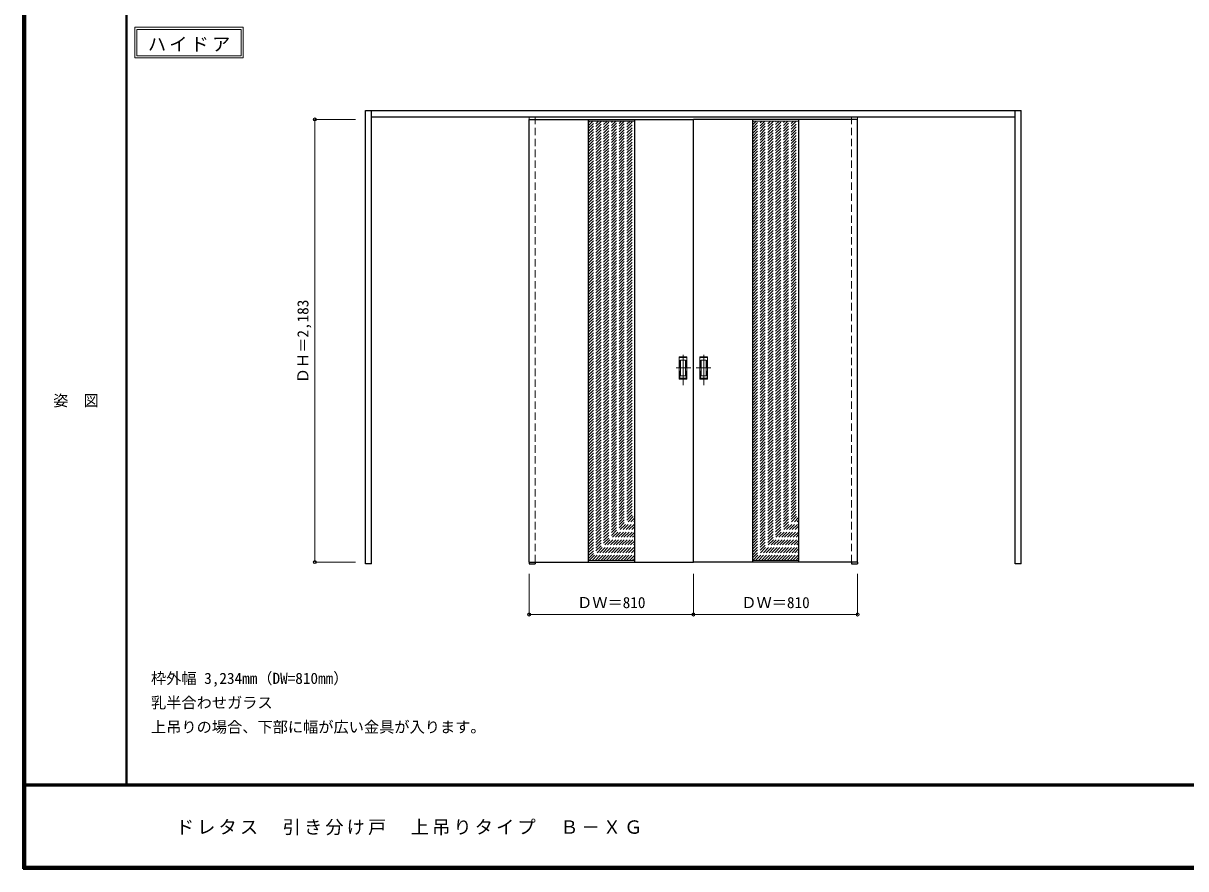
# Model space of a CAD drawing. Units: millimetres, scale not verified. Extents: x -6000 to 5700, y -4307 to 4175.
# Drawn here: x -6000 to -267, y -4205 to -36 of the extents above; entities that cross this region are included whole.
import ezdxf
from ezdxf.enums import TextEntityAlignment as Align

# ---------------------------------------------------------------- set-up
doc = ezdxf.new("R2010")
doc.units = ezdxf.units.MM
doc.header["$LTSCALE"] = 30
doc.header["$PDMODE"] = 32
doc.header["$PDSIZE"] = 15
doc.linetypes.add('CHAIN1', pattern=[8, 5, -1, 1, -1])
doc.linetypes.add('DASHED1', pattern=[1.8, 1.2, -0.6])
for name, color, linetype, lineweight in [('0-2_扉', 3, 'Continuous', 25), ('0-4_枠', 3, 'Continuous', 25), ('0-6_引手', 7, 'Continuous', 18), ('0-A_文字', 7, 'Continuous', 18), ('0-B_寸法', 7, 'Continuous', 9), ('0-C_ハッチ', 4, 'DASHED1', 9), ('F-1_枠', 6, 'Continuous', 40), ('F-A_文字', 7, 'Continuous', 18)]:
    doc.layers.add(name, color=color, linetype=linetype, lineweight=lineweight)
doc.styles.add('ＭＳ ゴシック', font='')
doc.styles.get('ＭＳ ゴシック').set_extended_font_data('MS Gothic')

msp = doc.modelspace()

# ---------------------------------------------------------------- linework, layer by layer
at = {"layer": '0-2_扉'}
for p, q in [((-3505, -509.75), (-2695, -509.75)), ((-3505, -2692.75), (-3505, -509.75)), ((-3214, -509.75), (-3214, -2692.75)), ((-2986, -509.75), (-2986, -2692.75)), ((-1885, -509.75), (-2695, -509.75)), ((-2695, -2692.75), (-2695, -509.75)), ((-2404, -509.75), (-2404, -2692.75)), ((-2176, -509.75), (-2176, -2692.75)), ((-1885, -2692.75), (-1885, -509.75)), ((-3505, -2692.75), (-2695, -2692.75)), ((-1885, -2692.75), (-2695, -2692.75))]:
    msp.add_line(p, q, dxfattribs=at)
at = {"layer": '0-2_扉', "color": 4, "linetype": 'DASHED1', "lineweight": 9}
for p, q in [((-3475, -2692.75), (-3475, -509.75)), ((-1915, -2692.75), (-1915, -509.75))]:
    msp.add_line(p, q, dxfattribs=at)
at = {"layer": '0-2_扉', "color": 7, "lineweight": 18}
for p, q in [((-3214, -517.75), (-2986, -517.75)), ((-2404, -517.75), (-2176, -517.75)), ((-3214, -2684.75), (-2986, -2684.75)), ((-2404, -2684.75), (-2176, -2684.75))]:
    msp.add_line(p, q, dxfattribs=at)
at = {"layer": '0-4_枠'}
for p, q in [((-4312, -2701.25), (-4312, -466.25)), ((-4312, -466.25), (-1078, -466.25)), ((-4282, -2701.25), (-4282, -466.25)), ((-4282, -496.25), (-1108, -496.25)), ((-1108, -2701.25), (-1108, -466.25)), ((-1078, -2701.25), (-1078, -466.25)), ((-3505, -2692.75), (-3505, -2701.25)), ((-3475, -2692.75), (-3475, -2701.25)), ((-1915, -2692.75), (-1915, -2701.25)), ((-1885, -2692.75), (-1885, -2701.25)), ((-4282, -2701.25), (-4312, -2701.25)), ((-3505, -2701.25), (-3475, -2701.25)), ((-1915, -2701.25), (-1885, -2701.25)), ((-1078, -2701.25), (-1108, -2701.25))]:
    msp.add_line(p, q, dxfattribs=at)
at = {"layer": '0-4_枠', "color": 4, "linetype": 'DASHED1', "lineweight": 9}
for p, q in [((-3505, -2693.25), (-3505, -496.25)), ((-3475, -2693.25), (-3475, -496.25)), ((-1915, -2693.25), (-1915, -496.25)), ((-1885, -2693.25), (-1885, -496.25))]:
    msp.add_line(p, q, dxfattribs=at)
at = {"layer": '0-6_引手', "linetype": 'CHAIN1'}
for p, q in [((-2746, -1820.48), (-2746, -1649.63)), ((-2644, -1820.48), (-2644, -1649.63)), ((-2707.93, -1735.25), (-2780.44, -1735.25)), ((-2682.07, -1735.25), (-2609.56, -1735.25))]:
    msp.add_line(p, q, dxfattribs=at)
at = {"layer": '0-6_引手'}
for p, q in [((-2727, -1680.25), (-2765, -1680.25)), ((-2765, -1790.25), (-2765, -1680.25)), ((-2733.5, -1696.25), (-2758.5, -1696.25)), ((-2758.5, -1774.25), (-2758.5, -1696.25)), ((-2733.5, -1774.25), (-2733.5, -1696.25)), ((-2727, -1790.25), (-2727, -1680.25)), ((-2663, -1680.25), (-2625, -1680.25)), ((-2663, -1790.25), (-2663, -1680.25)), ((-2656.5, -1696.25), (-2631.5, -1696.25)), ((-2656.5, -1774.25), (-2656.5, -1696.25)), ((-2631.5, -1774.25), (-2631.5, -1696.25)), ((-2625, -1790.25), (-2625, -1680.25)), ((-2733.5, -1774.25), (-2758.5, -1774.25)), ((-2656.5, -1774.25), (-2631.5, -1774.25)), ((-2727, -1790.25), (-2765, -1790.25)), ((-2663, -1790.25), (-2625, -1790.25))]:
    msp.add_line(p, q, dxfattribs=at)
at = {"layer": '0-6_引手', "linetype": 'DASHED1'}
for p, q in [((-2762, -1786.25), (-2762, -1684.25)), ((-2628, -1786.25), (-2628, -1684.25)), ((-2730, -1786.25), (-2762, -1786.25)), ((-2660, -1786.25), (-2628, -1786.25))]:
    msp.add_line(p, q, dxfattribs=at)
for points in [[(-2730, -1786.25), (-2730, -1684.25), (-2762, -1684.25)], [(-2660, -1786.25), (-2660, -1684.25), (-2628, -1684.25)]]:
    msp.add_lwpolyline(points, dxfattribs=at)
at = {"layer": '0-A_文字'}
for p, q in [((-5450, -55.5), (-5450, -205.5)), ((-5440, -65.5), (-4925.67, -65.5)), ((-4925.67, -65.5), (-4925.67, -195.5)), ((-5450, -205.5), (-4915.67, -205.5))]:
    msp.add_line(p, q, dxfattribs=at)
for points in [[(-5450, -55.5), (-4915.67, -55.5), (-4915.67, -205.5)], [(-5440, -65.5), (-5440, -195.5), (-4925.67, -195.5)]]:
    msp.add_lwpolyline(points, dxfattribs=at)
at = {"layer": '0-B_寸法', "color": 4}
for p, q in [((-4562, -509.75), (-4362, -509.75)), ((-4562, -509.75), (-4562, -2692.75)), ((-4562, -2692.75), (-4362, -2692.75)), ((-3505, -2951.25), (-3505, -2751.25)), ((-2695, -2951.25), (-2695, -2751.25)), ((-1885, -2951.25), (-1885, -2751.25)), ((-3505, -2951.25), (-1885, -2951.25))]:
    msp.add_line(p, q, dxfattribs=at)
at = {"layer": '0-B_寸法'}
for p in [(-4562, -509.75), (-4562, -2692.75), (-3505, -2951.25), (-2695, -2951.25), (-1885, -2951.25)]:
    msp.add_point(p, dxfattribs=at)
at = {"layer": '0-C_ハッチ'}
for p, q in [((-3214, -738.66), (-2993.09, -517.75)), ((-3214, -724.52), (-3007.23, -517.75)), ((-3214, -710.38), (-3021.38, -517.75)), ((-3214, -696.23), (-3035.52, -517.75)), ((-3214, -682.09), (-3049.66, -517.75)), ((-3214, -667.95), (-3063.8, -517.75)), ((-3214, -653.81), (-3077.94, -517.75)), ((-3214, -639.66), (-3092.09, -517.75)), ((-3214, -625.52), (-3106.23, -517.75)), ((-3214, -611.38), (-3120.37, -517.75)), ((-3214, -597.24), (-3134.51, -517.75)), ((-3214, -583.1), (-3148.65, -517.75)), ((-3214, -568.95), (-3162.8, -517.75)), ((-3214, -554.81), (-3176.94, -517.75)), ((-3214, -540.67), (-3191.08, -517.75)), ((-3214, -526.53), (-3205.22, -517.75)), ((-3214, -752.8), (-2986, -524.8)), ((-3214, -766.94), (-2986, -538.94)), ((-3214, -781.09), (-2986, -553.09)), ((-3214, -795.23), (-2986, -567.23)), ((-2404, -734.76), (-2186.99, -517.75)), ((-2404, -720.62), (-2201.13, -517.75)), ((-2404, -706.48), (-2215.27, -517.75)), ((-2404, -692.33), (-2229.42, -517.75)), ((-2404, -678.19), (-2243.56, -517.75)), ((-2404, -664.05), (-2257.7, -517.75)), ((-2404, -649.91), (-2271.84, -517.75)), ((-2404, -635.77), (-2285.98, -517.75)), ((-2404, -621.62), (-2300.13, -517.75)), ((-2404, -607.48), (-2314.27, -517.75)), ((-2404, -593.34), (-2328.41, -517.75)), ((-2404, -579.2), (-2342.55, -517.75)), ((-2404, -565.06), (-2356.69, -517.75)), ((-2404, -550.91), (-2370.84, -517.75)), ((-2404, -536.77), (-2384.98, -517.75)), ((-2404, -522.63), (-2399.12, -517.75)), ((-2404, -748.9), (-2176, -520.9)), ((-2404, -763.05), (-2176, -535.05)), ((-2404, -777.19), (-2176, -549.19)), ((-2404, -791.33), (-2176, -563.33)), ((-3214, -809.37), (-2986, -581.37)), ((-3214, -823.51), (-2986, -595.51)), ((-3214, -837.65), (-2986, -609.65)), ((-3214, -851.8), (-2986, -623.8)), ((-2404, -805.47), (-2176, -577.47)), ((-2404, -819.61), (-2176, -591.61)), ((-2404, -833.76), (-2176, -605.76)), ((-2404, -847.9), (-2176, -619.9)), ((-3214, -865.94), (-2986, -637.94)), ((-3214, -880.08), (-2986, -652.08)), ((-3214, -894.22), (-2986, -666.22)), ((-3214, -908.37), (-2986, -680.37)), ((-2404, -862.04), (-2176, -634.04)), ((-2404, -876.18), (-2176, -648.18)), ((-2404, -890.32), (-2176, -662.32)), ((-2404, -904.47), (-2176, -676.47)), ((-3214, -922.51), (-2986, -694.51)), ((-3214, -936.65), (-2986, -708.65)), ((-3214, -950.79), (-2986, -722.79)), ((-3214, -964.93), (-2986, -736.93)), ((-2404, -918.61), (-2176, -690.61)), ((-2404, -932.75), (-2176, -704.75)), ((-2404, -946.89), (-2176, -718.89)), ((-2404, -961.04), (-2176, -733.04)), ((-3214, -979.08), (-2986, -751.08)), ((-3214, -993.22), (-2986, -765.22)), ((-3214, -1007.36), (-2986, -779.36)), ((-3214, -1021.5), (-2986, -793.5)), ((-2404, -975.18), (-2176, -747.18)), ((-2404, -989.32), (-2176, -761.32)), ((-2404, -1003.46), (-2176, -775.46)), ((-2404, -1017.6), (-2176, -789.6)), ((-3214, -1035.64), (-2986, -807.64)), ((-3214, -1049.79), (-2986, -821.79)), ((-3214, -1063.93), (-2986, -835.93)), ((-3214, -1078.07), (-2986, -850.07)), ((-2404, -1031.75), (-2176, -803.75)), ((-2404, -1045.89), (-2176, -817.89)), ((-2404, -1060.03), (-2176, -832.03)), ((-2404, -1074.17), (-2176, -846.17)), ((-3214, -1092.21), (-2986, -864.21)), ((-3214, -1106.35), (-2986, -878.35)), ((-3214, -1120.5), (-2986, -892.5)), ((-3214, -1134.64), (-2986, -906.64)), ((-2404, -1088.31), (-2176, -860.31)), ((-2404, -1102.46), (-2176, -874.46)), ((-2404, -1116.6), (-2176, -888.6)), ((-2404, -1130.74), (-2176, -902.74)), ((-2404, -1144.88), (-2176, -916.88)), ((-3214, -1148.78), (-2986, -920.78)), ((-3214, -1162.92), (-2986, -934.92)), ((-3214, -1177.07), (-2986, -949.07)), ((-3214, -1191.21), (-2986, -963.21)), ((-2404, -1159.03), (-2176, -931.03)), ((-2404, -1173.17), (-2176, -945.17)), ((-2404, -1187.31), (-2176, -959.31)), ((-2404, -1201.45), (-2176, -973.45)), ((-3214, -1205.35), (-2986, -977.35)), ((-3214, -1219.49), (-2986, -991.49)), ((-3214, -1233.63), (-2986, -1005.63)), ((-3214, -1247.78), (-2986, -1019.78)), ((-2404, -1215.59), (-2176, -987.59)), ((-2404, -1229.74), (-2176, -1001.74)), ((-2404, -1243.88), (-2176, -1015.88)), ((-2404, -1258.02), (-2176, -1030.02)), ((-3214, -1261.92), (-2986, -1033.92)), ((-3214, -1276.06), (-2986, -1048.06)), ((-3214, -1290.2), (-2986, -1062.2)), ((-3214, -1304.34), (-2986, -1076.34)), ((-2404, -1272.16), (-2176, -1044.16)), ((-2404, -1286.3), (-2176, -1058.3)), ((-2404, -1300.45), (-2176, -1072.45)), ((-2404, -1314.59), (-2176, -1086.59)), ((-3214, -1318.49), (-2986, -1090.49)), ((-3214, -1332.63), (-2986, -1104.63)), ((-3214, -1346.77), (-2986, -1118.77)), ((-3214, -1360.91), (-2986, -1132.91)), ((-2404, -1328.73), (-2176, -1100.73)), ((-2404, -1342.87), (-2176, -1114.87)), ((-2404, -1357.02), (-2176, -1129.02)), ((-2404, -1371.16), (-2176, -1143.16)), ((-3214, -1375.06), (-2986, -1147.06)), ((-3214, -1389.2), (-2986, -1161.2)), ((-3214, -1403.34), (-2986, -1175.34)), ((-3214, -1417.48), (-2986, -1189.48)), ((-3214, -1431.62), (-2986, -1203.62)), ((-2404, -1385.3), (-2176, -1157.3)), ((-2404, -1399.44), (-2176, -1171.44)), ((-2404, -1413.58), (-2176, -1185.58)), ((-2404, -1427.73), (-2176, -1199.73)), ((-3214, -1445.77), (-2986, -1217.77)), ((-3214, -1459.91), (-2986, -1231.91)), ((-3214, -1474.05), (-2986, -1246.05)), ((-3214, -1488.19), (-2986, -1260.19)), ((-2404, -1441.87), (-2176, -1213.87)), ((-2404, -1456.01), (-2176, -1228.01)), ((-2404, -1470.15), (-2176, -1242.15)), ((-2404, -1484.29), (-2176, -1256.29)), ((-3214, -1502.33), (-2986, -1274.33)), ((-3214, -1516.48), (-2986, -1288.48)), ((-3214, -1530.62), (-2986, -1302.62)), ((-3214, -1544.76), (-2986, -1316.76)), ((-2404, -1498.44), (-2176, -1270.44)), ((-2404, -1512.58), (-2176, -1284.58)), ((-2404, -1526.72), (-2176, -1298.72)), ((-2404, -1540.86), (-2176, -1312.86)), ((-3214, -1558.9), (-2986, -1330.9)), ((-3214, -1573.05), (-2986, -1345.05)), ((-3214, -1587.19), (-2986, -1359.19)), ((-3214, -1601.33), (-2986, -1373.33)), ((-2404, -1555), (-2176, -1327)), ((-2404, -1569.15), (-2176, -1341.15)), ((-2404, -1583.29), (-2176, -1355.29)), ((-2404, -1597.43), (-2176, -1369.43)), ((-3214, -1615.47), (-2986, -1387.47)), ((-3214, -1629.61), (-2986, -1401.61)), ((-3214, -1643.76), (-2986, -1415.76)), ((-3214, -1657.9), (-2986, -1429.9)), ((-2404, -1611.57), (-2176, -1383.57)), ((-2404, -1625.72), (-2176, -1397.72)), ((-2404, -1639.86), (-2176, -1411.86)), ((-2404, -1654), (-2176, -1426)), ((-3214, -1672.04), (-2986, -1444.04)), ((-3214, -1686.18), (-2986, -1458.18)), ((-3214, -1700.32), (-2986, -1472.32)), ((-3214, -1714.47), (-2986, -1486.47)), ((-2404, -1668.14), (-2176, -1440.14)), ((-2404, -1682.28), (-2176, -1454.28)), ((-2404, -1696.43), (-2176, -1468.43)), ((-2404, -1710.57), (-2176, -1482.57)), ((-3214, -1728.61), (-2986, -1500.61)), ((-3214, -1742.75), (-2986, -1514.75)), ((-3214, -1756.89), (-2986, -1528.89)), ((-3214, -1771.04), (-2986, -1543.04)), ((-2404, -1724.71), (-2176, -1496.71)), ((-2404, -1738.85), (-2176, -1510.85)), ((-2404, -1752.99), (-2176, -1524.99)), ((-2404, -1767.14), (-2176, -1539.14)), ((-3214, -1785.18), (-2986, -1557.18)), ((-3214, -1799.32), (-2986, -1571.32)), ((-3214, -1813.46), (-2986, -1585.46)), ((-3214, -1827.6), (-2986, -1599.6)), ((-2404, -1781.28), (-2176, -1553.28)), ((-2404, -1795.42), (-2176, -1567.42)), ((-2404, -1809.56), (-2176, -1581.56)), ((-2404, -1823.71), (-2176, -1595.71)), ((-3214, -1841.75), (-2986, -1613.75)), ((-3214, -1855.89), (-2986, -1627.89)), ((-3214, -1870.03), (-2986, -1642.03)), ((-3214, -1884.17), (-2986, -1656.17)), ((-2404, -1837.85), (-2176, -1609.85)), ((-2404, -1851.99), (-2176, -1623.99)), ((-2404, -1866.13), (-2176, -1638.13)), ((-2404, -1880.27), (-2176, -1652.27)), ((-3214, -1898.31), (-2986, -1670.31)), ((-3214, -1912.46), (-2986, -1684.46)), ((-3214, -1926.6), (-2986, -1698.6)), ((-3214, -1940.74), (-2986, -1712.74)), ((-2404, -1894.42), (-2176, -1666.42)), ((-2404, -1908.56), (-2176, -1680.56)), ((-2404, -1922.7), (-2176, -1694.7)), ((-2404, -1936.84), (-2176, -1708.84)), ((-3214, -1954.88), (-2986, -1726.88)), ((-3214, -1969.03), (-2986, -1741.03)), ((-3214, -1983.17), (-2986, -1755.17)), ((-3214, -1997.31), (-2986, -1769.31)), ((-2404, -1950.98), (-2176, -1722.98)), ((-2404, -1965.13), (-2176, -1737.13)), ((-2404, -1979.27), (-2176, -1751.27)), ((-2404, -1993.41), (-2176, -1765.41)), ((-3214, -2011.45), (-2986, -1783.45)), ((-3214, -2025.59), (-2986, -1797.59)), ((-3214, -2039.74), (-2986, -1811.74)), ((-3214, -2053.88), (-2986, -1825.88)), ((-2404, -2007.55), (-2176, -1779.55)), ((-2404, -2021.7), (-2176, -1793.7)), ((-2404, -2035.84), (-2176, -1807.84)), ((-2404, -2049.98), (-2176, -1821.98)), ((-3214, -2068.02), (-2986, -1840.02)), ((-3214, -2082.16), (-2986, -1854.16)), ((-3214, -2096.3), (-2986, -1868.3)), ((-3214, -2110.45), (-2986, -1882.45)), ((-2404, -2064.12), (-2176, -1836.12)), ((-2404, -2078.26), (-2176, -1850.26)), ((-2404, -2092.41), (-2176, -1864.41)), ((-2404, -2106.55), (-2176, -1878.55)), ((-3214, -2124.59), (-2986, -1896.59)), ((-3214, -2138.73), (-2986, -1910.73)), ((-3214, -2152.87), (-2986, -1924.87)), ((-3214, -2167.02), (-2986, -1939.02)), ((-2404, -2120.69), (-2176, -1892.69)), ((-2404, -2134.83), (-2176, -1906.83)), ((-2404, -2148.97), (-2176, -1920.97)), ((-2404, -2163.12), (-2176, -1935.12)), ((-3214, -2181.16), (-2986, -1953.16)), ((-3214, -2195.3), (-2986, -1967.3)), ((-3214, -2209.44), (-2986, -1981.44)), ((-3214, -2223.58), (-2986, -1995.58)), ((-2404, -2177.26), (-2176, -1949.26)), ((-2404, -2191.4), (-2176, -1963.4)), ((-2404, -2205.54), (-2176, -1977.54)), ((-2404, -2219.69), (-2176, -1991.69)), ((-2404, -2233.83), (-2176, -2005.83)), ((-3214, -2237.73), (-2986, -2009.73)), ((-3214, -2251.87), (-2986, -2023.87)), ((-3214, -2266.01), (-2986, -2038.01)), ((-3214, -2280.15), (-2986, -2052.15)), ((-2404, -2247.97), (-2176, -2019.97)), ((-2404, -2262.11), (-2176, -2034.11)), ((-2404, -2276.25), (-2176, -2048.25)), ((-2404, -2290.4), (-2176, -2062.4)), ((-3214, -2294.29), (-2986, -2066.29)), ((-3214, -2308.44), (-2986, -2080.44)), ((-3214, -2322.58), (-2986, -2094.58)), ((-3214, -2336.72), (-2986, -2108.72)), ((-2404, -2304.54), (-2176, -2076.54)), ((-2404, -2318.68), (-2176, -2090.68)), ((-2404, -2332.82), (-2176, -2104.82)), ((-2404, -2346.96), (-2176, -2118.96)), ((-3214, -2350.86), (-2986, -2122.86)), ((-3214, -2365), (-2986, -2137)), ((-3214, -2379.15), (-2986, -2151.15)), ((-3214, -2393.29), (-2986, -2165.29)), ((-2404, -2361.11), (-2176, -2133.11)), ((-2404, -2375.25), (-2176, -2147.25)), ((-2404, -2389.39), (-2176, -2161.39)), ((-2404, -2403.53), (-2176, -2175.53)), ((-3214, -2407.43), (-2986, -2179.43)), ((-3214, -2421.57), (-2986, -2193.57)), ((-3214, -2435.72), (-2986, -2207.72)), ((-3214, -2449.86), (-2986, -2221.86)), ((-2404, -2417.68), (-2176, -2189.68)), ((-2404, -2431.82), (-2176, -2203.82)), ((-2404, -2445.96), (-2176, -2217.96)), ((-2404, -2460.1), (-2176, -2232.1)), ((-3214, -2464), (-2986, -2236)), ((-3214, -2478.14), (-2986, -2250.14)), ((-3214, -2492.28), (-2986, -2264.28)), ((-3214, -2506.43), (-2986, -2278.43)), ((-3214, -2520.57), (-2986, -2292.57)), ((-2404, -2474.24), (-2176, -2246.24)), ((-2404, -2488.39), (-2176, -2260.39)), ((-2404, -2502.53), (-2176, -2274.53)), ((-2404, -2516.67), (-2176, -2288.67)), ((-3214, -2534.71), (-2986, -2306.71)), ((-3214, -2548.85), (-2986, -2320.85)), ((-3214, -2562.99), (-2986, -2334.99)), ((-3214, -2577.14), (-2986, -2349.14)), ((-2404, -2530.81), (-2176, -2302.81)), ((-2404, -2544.95), (-2176, -2316.95)), ((-2404, -2559.1), (-2176, -2331.1)), ((-2404, -2573.24), (-2176, -2345.24)), ((-3214, -2591.28), (-2986, -2363.28)), ((-3214, -2605.42), (-2986, -2377.42)), ((-3214, -2619.56), (-2986, -2391.56)), ((-3214, -2633.71), (-2986, -2405.71)), ((-2404, -2587.38), (-2176, -2359.38)), ((-2404, -2601.52), (-2176, -2373.52)), ((-2404, -2615.67), (-2176, -2387.67)), ((-2404, -2629.81), (-2176, -2401.81)), ((-3214, -2647.85), (-2986, -2419.85)), ((-3214, -2661.99), (-2986, -2433.99)), ((-3214, -2676.13), (-2986, -2448.13)), ((-3208.48, -2684.75), (-2986, -2462.27)), ((-2404, -2643.95), (-2176, -2415.95)), ((-2404, -2658.09), (-2176, -2430.09)), ((-2404, -2672.23), (-2176, -2444.23)), ((-2402.37, -2684.75), (-2176, -2458.38)), ((-3194.33, -2684.75), (-2986, -2476.42)), ((-3180.19, -2684.75), (-2986, -2490.56)), ((-3166.05, -2684.75), (-2986, -2504.7)), ((-3151.91, -2684.75), (-2986, -2518.84)), ((-2388.23, -2684.75), (-2176, -2472.52)), ((-2374.09, -2684.75), (-2176, -2486.66)), ((-2359.95, -2684.75), (-2176, -2500.8)), ((-2345.81, -2684.75), (-2176, -2514.94)), ((-3137.77, -2684.75), (-2986, -2532.98)), ((-3123.62, -2684.75), (-2986, -2547.13)), ((-3109.48, -2684.75), (-2986, -2561.27)), ((-3095.34, -2684.75), (-2986, -2575.41)), ((-2331.66, -2684.75), (-2176, -2529.09)), ((-2317.52, -2684.75), (-2176, -2543.23)), ((-2303.38, -2684.75), (-2176, -2557.37)), ((-2289.24, -2684.75), (-2176, -2571.51)), ((-3081.2, -2684.75), (-2986, -2589.55)), ((-3067.05, -2684.75), (-2986, -2603.7)), ((-3052.91, -2684.75), (-2986, -2617.84)), ((-3038.77, -2684.75), (-2986, -2631.98)), ((-2275.1, -2684.75), (-2176, -2585.66)), ((-2260.95, -2684.75), (-2176, -2599.8)), ((-2246.81, -2684.75), (-2176, -2613.94)), ((-2232.67, -2684.75), (-2176, -2628.08)), ((-3024.63, -2684.75), (-2986, -2646.12)), ((-3010.49, -2684.75), (-2986, -2660.26)), ((-2996.34, -2684.75), (-2986, -2674.41)), ((-2218.53, -2684.75), (-2176, -2642.22)), ((-2204.38, -2684.75), (-2176, -2656.37)), ((-2190.24, -2684.75), (-2176, -2670.51)), ((-2176.1, -2684.75), (-2176, -2684.65))]:
    msp.add_line(p, q, dxfattribs=at)
at = {"layer": 'F-1_枠'}
for p, q in [((-6000, 4175), (-6000, -4205)), ((-5995, 4175), (-5995, -4205)), ((-5990, 4175), (-5990, -4205)), ((-5490, 4175), (-5490, -3790)), ((5700, -3790), (-6000, -3790)), ((5700, -3795), (-6000, -3795)), ((5700, -4195), (-6000, -4195)), ((5700, -4200), (-6000, -4200)), ((5700, -4205), (-6000, -4205))]:
    msp.add_line(p, q, dxfattribs=at)

# ---------------------------------------------------------------- texts
at = {"layer": '0-A_文字', "style": 'ＭＳ ゴシック'}
for s, p in [('枠外幅 3,234mm（DW=810mm）', (-5370, -3310)), ('乳半合わせガラス', (-5370, -3430)), ('上吊りの場合、下部に幅が広い金具が入ります。', (-5370, -3550))]:
    msp.add_text(s, height=54.99, dxfattribs=at).set_placement(p, align=Align.BOTTOM_LEFT)
at = {"layer": '0-A_文字', "insert": (-5385.34, -175.5), "char_height": 65.98, "attachment_point": 7, "style": 'ＭＳ ゴシック'}
msp.add_mtext('\\T1.17;ハイドア', dxfattribs=at)
at = {"layer": '0-B_寸法', "style": 'ＭＳ ゴシック'}
msp.add_text('ＤＨ＝2,183', height=54.99, rotation=90, dxfattribs=at).set_placement((-4577, -1810.75), align=Align.BOTTOM_LEFT)
for p in [(-3268.75, -2936.25), (-2458.75, -2936.25)]:
    msp.add_text('ＤＷ＝810', height=54.99, dxfattribs=at).set_placement(p, align=Align.BOTTOM_LEFT)
at = {"layer": 'F-A_文字', "style": 'ＭＳ ゴシック'}
msp.add_text('姿\u3000図', height=54.99, dxfattribs=at).set_placement((-5852.5, -1940.25), align=Align.BOTTOM_LEFT)
at = {"layer": 'F-A_文字', "insert": (-5247.55, -4040), "char_height": 65.98, "attachment_point": 7, "style": 'ＭＳ ゴシック'}
msp.add_mtext('\\T1.17;ドレタス\u3000引き分け戸\u3000上吊りタイプ\u3000Ｂ－ＸＧ', dxfattribs=at)

doc.saveas('drawing.dxf')
